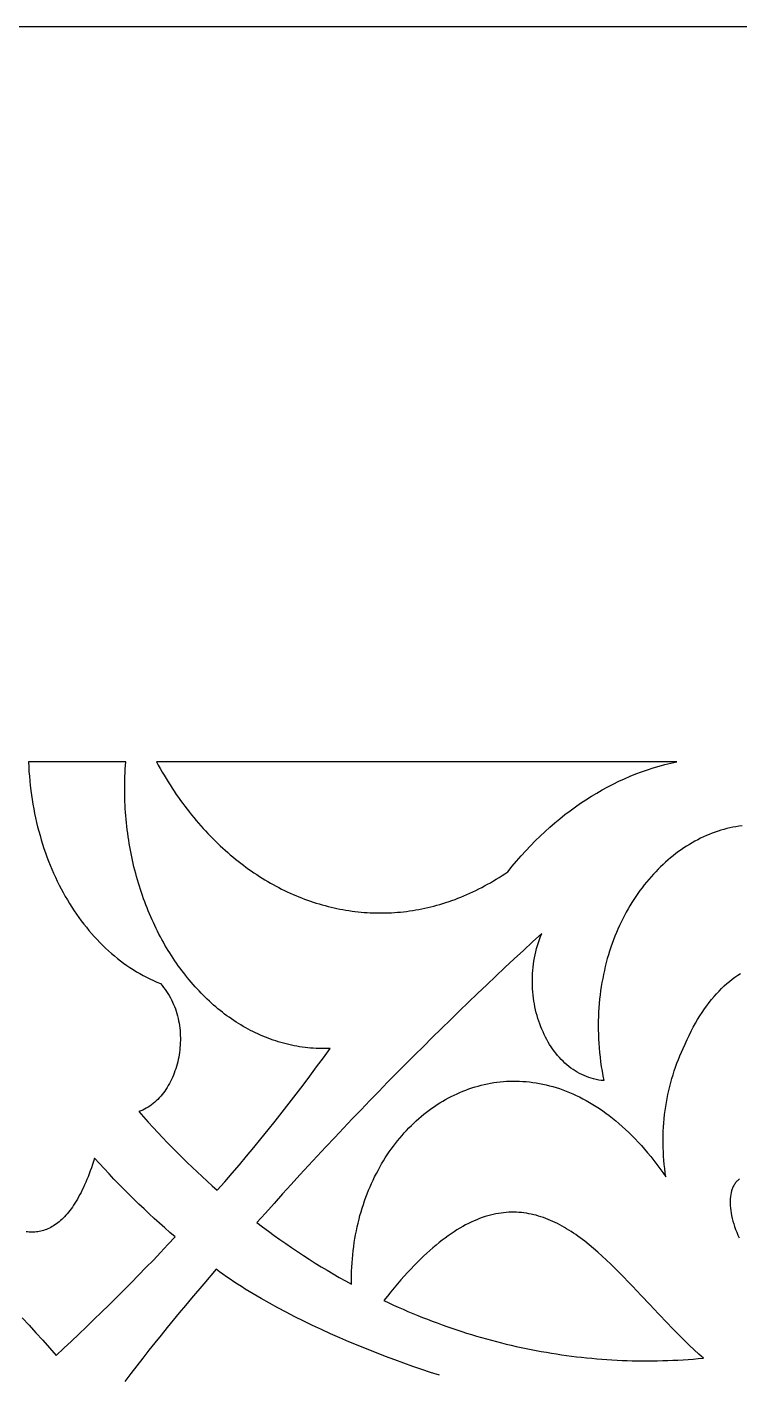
# Model space of a CAD drawing. Extents: x -4950 to -2150, y -1354 to 1346.
# Drawn here: x -3925.2 to -3755.5, y 1024.6 to 1345.6 of the extents above; entities that cross this region are included whole.
import ezdxf

# ---------------------------------------------------------------- set-up
doc = ezdxf.new("R2010")
doc.units = 0
doc.layers.add('LAYER_1', color=18, linetype='CONTINUOUS')

msp = doc.modelspace()

# ---------------------------------------------------------------- linework, layer by layer
at = {"layer": 'LAYER_1'}
for points in [[(-4949.84, -1354.38), (-2149.84, -1354.38), (-2149.84, 1345.62), (-4949.84, 1345.62)], [(-3924.87, 1170.61), (-3924.82, 1169.46), (-3924.76, 1168.32), (-3924.67, 1167.19), (-3924.57, 1166.06), (-3924.46, 1164.94), (-3924.33, 1163.82), (-3924.18, 1162.71), (-3924.01, 1161.61), (-3923.83, 1160.51), (-3923.64, 1159.42), (-3923.42, 1158.33), (-3923.2, 1157.26), (-3922.95, 1156.19), (-3922.69, 1155.13), (-3922.42, 1154.08), (-3922.13, 1153.04), (-3921.83, 1152), (-3921.51, 1150.98), (-3921.18, 1149.96), (-3920.83, 1148.95), (-3920.47, 1147.96), (-3920.09, 1146.97), (-3919.7, 1145.99), (-3919.3, 1145.03), (-3918.88, 1144.07), (-3918.45, 1143.13), (-3918.01, 1142.19), (-3917.55, 1141.27), (-3917.08, 1140.36), (-3916.6, 1139.46), (-3916.1, 1138.58), (-3915.59, 1137.71), (-3915.07, 1136.84), (-3914.53, 1136), (-3913.99, 1135.16), (-3913.43, 1134.34), (-3912.86, 1133.53), (-3912.28, 1132.74), (-3911.68, 1131.96), (-3911.08, 1131.2), (-3910.46, 1130.45), (-3909.83, 1129.71), (-3909.19, 1128.99), (-3908.54, 1128.29), (-3907.88, 1127.6), (-3907.21, 1126.92), (-3906.52, 1126.27), (-3905.83, 1125.63), (-3905.13, 1125), (-3904.41, 1124.4), (-3903.69, 1123.81), (-3902.96, 1123.23), (-3902.21, 1122.68), (-3901.46, 1122.14), (-3900.7, 1121.62), (-3899.93, 1121.12), (-3899.15, 1120.64), (-3898.36, 1120.18), (-3897.56, 1119.74), (-3896.75, 1119.31), (-3895.94, 1118.91), (-3895.11, 1118.52), (-3894.28, 1118.16), (-3893.44, 1117.81), (-3893.05, 1117.36), (-3892.67, 1116.9), (-3892.31, 1116.43), (-3891.97, 1115.94), (-3891.64, 1115.45), (-3891.33, 1114.95), (-3891.05, 1114.43), (-3890.77, 1113.91), (-3890.52, 1113.39), (-3890.28, 1112.85), (-3890.06, 1112.31), (-3889.86, 1111.76), (-3889.67, 1111.21), (-3889.5, 1110.65), (-3889.35, 1110.09), (-3889.21, 1109.52), (-3889.09, 1108.95), (-3888.98, 1108.37), (-3888.89, 1107.8), (-3888.82, 1107.22), (-3888.76, 1106.64), (-3888.72, 1106.05), (-3888.69, 1105.47), (-3888.67, 1104.89), (-3888.68, 1104.31), (-3888.69, 1103.72), (-3888.72, 1103.14), (-3888.77, 1102.57), (-3888.82, 1101.99), (-3888.9, 1101.42), (-3888.98, 1100.85), (-3889.08, 1100.28), (-3889.2, 1099.72), (-3889.32, 1099.16), (-3889.46, 1098.61), (-3889.62, 1098.07), (-3889.78, 1097.53), (-3889.96, 1097), (-3890.15, 1096.48), (-3890.35, 1095.96), (-3890.57, 1095.45), (-3890.8, 1094.96), (-3891.04, 1094.47), (-3891.29, 1093.99), (-3891.55, 1093.52), (-3891.83, 1093.06), (-3892.11, 1092.62), (-3892.41, 1092.19), (-3892.72, 1091.76), (-3893.04, 1091.36), (-3893.37, 1090.96), (-3893.71, 1090.58), (-3894.06, 1090.22), (-3894.42, 1089.87), (-3894.79, 1089.53), (-3895.17, 1089.22), (-3895.56, 1088.91), (-3895.96, 1088.63), (-3896.37, 1088.36), (-3896.79, 1088.11), (-3897.22, 1087.88), (-3897.66, 1087.67), (-3898.1, 1087.48), (-3898.56, 1087.31), (-3897.44, 1086.05), (-3896.32, 1084.8), (-3895.19, 1083.56), (-3894.05, 1082.33), (-3892.91, 1081.12), (-3891.76, 1079.92), (-3890.6, 1078.73), (-3889.43, 1077.55), (-3888.26, 1076.39), (-3887.08, 1075.23), (-3885.89, 1074.09), (-3884.7, 1072.97), (-3883.5, 1071.85), (-3882.3, 1070.75), (-3881.08, 1069.66), (-3879.87, 1068.59), (-3878.11, 1070.6), (-3876.36, 1072.63), (-3874.62, 1074.67), (-3872.9, 1076.72), (-3871.18, 1078.79), (-3869.47, 1080.86), (-3867.77, 1082.95), (-3866.09, 1085.06), (-3864.41, 1087.17), (-3862.75, 1089.3), (-3861.09, 1091.44), (-3859.45, 1093.6), (-3857.82, 1095.77), (-3856.2, 1097.95), (-3854.6, 1100.14), (-3853.01, 1102.35), (-3853.68, 1102.33), (-3854.35, 1102.32), (-3855.01, 1102.32), (-3855.68, 1102.34), (-3856.34, 1102.37), (-3857, 1102.41), (-3857.66, 1102.46), (-3858.31, 1102.52), (-3858.96, 1102.59), (-3859.61, 1102.68), (-3860.26, 1102.77), (-3860.9, 1102.88), (-3861.54, 1103), (-3862.18, 1103.13), (-3862.82, 1103.27), (-3863.45, 1103.43), (-3864.08, 1103.59), (-3864.7, 1103.76), (-3865.33, 1103.95), (-3865.95, 1104.14), (-3866.56, 1104.35), (-3867.18, 1104.57), (-3867.79, 1104.79), (-3868.39, 1105.03), (-3868.99, 1105.28), (-3869.59, 1105.53), (-3870.19, 1105.8), (-3870.78, 1106.08), (-3871.37, 1106.37), (-3871.95, 1106.67), (-3872.54, 1106.97), (-3873.11, 1107.29), (-3873.68, 1107.62), (-3874.25, 1107.95), (-3874.82, 1108.3), (-3875.38, 1108.65), (-3875.94, 1109.02), (-3876.49, 1109.39), (-3877.04, 1109.77), (-3877.58, 1110.16), (-3878.12, 1110.56), (-3878.65, 1110.97), (-3879.18, 1111.39), (-3879.71, 1111.82), (-3880.23, 1112.25), (-3880.75, 1112.7), (-3881.26, 1113.15), (-3881.77, 1113.61), (-3882.27, 1114.08), (-3882.77, 1114.56), (-3883.26, 1115.04), (-3883.74, 1115.54), (-3884.23, 1116.04), (-3884.7, 1116.55), (-3885.18, 1117.07), (-3885.64, 1117.59), (-3886.1, 1118.13), (-3886.56, 1118.67), (-3887.01, 1119.21), (-3887.45, 1119.77), (-3887.89, 1120.33), (-3888.33, 1120.9), (-3888.75, 1121.48), (-3889.18, 1122.06), (-3889.59, 1122.66), (-3890, 1123.25), (-3890.41, 1123.86), (-3890.81, 1124.47), (-3891.2, 1125.09), (-3891.59, 1125.72), (-3891.97, 1126.35), (-3892.34, 1126.99), (-3892.71, 1127.63), (-3893.07, 1128.28), (-3893.43, 1128.94), (-3893.78, 1129.6), (-3894.12, 1130.27), (-3894.46, 1130.95), (-3894.79, 1131.63), (-3895.11, 1132.32), (-3895.43, 1133.01), (-3895.74, 1133.71), (-3896.04, 1134.42), (-3896.33, 1135.13), (-3896.62, 1135.84), (-3896.91, 1136.56), (-3897.18, 1137.29), (-3897.45, 1138.02), (-3897.71, 1138.76), (-3897.96, 1139.5), (-3898.21, 1140.24), (-3898.45, 1140.99), (-3898.68, 1141.75), (-3898.9, 1142.51), (-3899.12, 1143.28), (-3899.33, 1144.05), (-3899.53, 1144.82), (-3899.73, 1145.6), (-3899.91, 1146.38), (-3900.09, 1147.17), (-3900.26, 1147.96), (-3900.42, 1148.76), (-3900.58, 1149.56), (-3900.73, 1150.36), (-3900.86, 1151.17), (-3900.99, 1151.98), (-3901.12, 1152.79), (-3901.23, 1153.61), (-3901.34, 1154.43), (-3901.43, 1155.26), (-3901.52, 1156.09), (-3901.6, 1156.92), (-3901.68, 1157.75), (-3901.74, 1158.59), (-3901.8, 1159.43), (-3901.84, 1160.28), (-3901.88, 1161.12), (-3901.91, 1161.97), (-3901.93, 1162.83), (-3901.94, 1163.68), (-3901.94, 1164.54), (-3901.93, 1165.4), (-3901.92, 1166.26), (-3901.89, 1167.13), (-3901.86, 1167.99), (-3901.82, 1168.86), (-3901.76, 1169.74), (-3901.7, 1170.61)], [(-3894.38, 1170.61), (-3893.93, 1169.79), (-3893.48, 1168.99), (-3893.02, 1168.19), (-3892.55, 1167.41), (-3892.08, 1166.63), (-3891.6, 1165.86), (-3891.12, 1165.1), (-3890.63, 1164.35), (-3890.14, 1163.61), (-3889.64, 1162.87), (-3889.14, 1162.15), (-3888.62, 1161.43), (-3888.11, 1160.72), (-3887.59, 1160.03), (-3887.06, 1159.34), (-3886.53, 1158.66), (-3885.99, 1157.98), (-3885.45, 1157.32), (-3884.91, 1156.67), (-3884.35, 1156.02), (-3883.8, 1155.39), (-3883.24, 1154.76), (-3882.67, 1154.15), (-3882.1, 1153.54), (-3881.53, 1152.94), (-3880.95, 1152.35), (-3880.36, 1151.77), (-3879.78, 1151.2), (-3879.18, 1150.64), (-3878.59, 1150.09), (-3877.99, 1149.54), (-3877.38, 1149.01), (-3876.77, 1148.48), (-3876.16, 1147.97), (-3875.55, 1147.46), (-3874.93, 1146.97), (-3874.3, 1146.48), (-3873.67, 1146), (-3873.04, 1145.53), (-3872.41, 1145.08), (-3871.77, 1144.63), (-3871.13, 1144.19), (-3870.48, 1143.76), (-3869.84, 1143.34), (-3869.18, 1142.93), (-3868.53, 1142.53), (-3867.87, 1142.13), (-3867.21, 1141.75), (-3866.55, 1141.38), (-3865.88, 1141.02), (-3865.21, 1140.67), (-3864.54, 1140.32), (-3863.87, 1139.99), (-3863.19, 1139.67), (-3862.51, 1139.35), (-3861.83, 1139.05), (-3861.14, 1138.75), (-3860.46, 1138.47), (-3859.77, 1138.2), (-3859.08, 1137.93), (-3858.38, 1137.68), (-3857.69, 1137.43), (-3856.99, 1137.2), (-3856.29, 1136.98), (-3855.59, 1136.76), (-3854.89, 1136.56), (-3854.18, 1136.36), (-3853.48, 1136.18), (-3852.77, 1136.01), (-3852.06, 1135.84), (-3851.35, 1135.69), (-3850.64, 1135.54), (-3849.92, 1135.41), (-3849.21, 1135.29), (-3848.49, 1135.18), (-3847.77, 1135.07), (-3847.06, 1134.98), (-3846.34, 1134.9), (-3845.62, 1134.83), (-3844.9, 1134.77), (-3844.18, 1134.72), (-3843.45, 1134.68), (-3842.73, 1134.65), (-3842.01, 1134.63), (-3841.28, 1134.62), (-3840.56, 1134.62), (-3839.83, 1134.63), (-3839.11, 1134.65), (-3838.38, 1134.69), (-3837.66, 1134.73), (-3836.93, 1134.78), (-3836.21, 1134.85), (-3835.48, 1134.92), (-3834.76, 1135.01), (-3834.03, 1135.11), (-3833.31, 1135.21), (-3832.58, 1135.33), (-3831.86, 1135.46), (-3831.14, 1135.6), (-3830.41, 1135.75), (-3829.69, 1135.91), (-3828.97, 1136.08), (-3828.25, 1136.27), (-3827.53, 1136.46), (-3826.81, 1136.67), (-3826.09, 1136.88), (-3825.37, 1137.11), (-3824.65, 1137.35), (-3823.94, 1137.59), (-3823.22, 1137.85), (-3822.51, 1138.12), (-3821.8, 1138.41), (-3821.09, 1138.7), (-3820.38, 1139), (-3819.67, 1139.32), (-3818.97, 1139.64), (-3818.26, 1139.98), (-3817.56, 1140.33), (-3816.86, 1140.69), (-3816.16, 1141.06), (-3815.46, 1141.44), (-3814.77, 1141.83), (-3814.08, 1142.24), (-3813.39, 1142.65), (-3812.7, 1143.08), (-3812.01, 1143.52), (-3811.33, 1143.97), (-3810.65, 1144.43), (-3809.6, 1145.73), (-3808.53, 1146.99), (-3807.45, 1148.23), (-3806.35, 1149.44), (-3805.23, 1150.62), (-3804.1, 1151.77), (-3802.96, 1152.89), (-3801.8, 1153.98), (-3800.62, 1155.04), (-3799.43, 1156.07), (-3798.23, 1157.07), (-3797.01, 1158.04), (-3795.78, 1158.97), (-3794.54, 1159.88), (-3793.28, 1160.76), (-3792.01, 1161.6), (-3790.73, 1162.41), (-3789.44, 1163.19), (-3788.14, 1163.93), (-3786.83, 1164.65), (-3785.51, 1165.33), (-3784.18, 1165.98), (-3782.83, 1166.59), (-3781.48, 1167.18), (-3780.12, 1167.73), (-3778.75, 1168.24), (-3777.38, 1168.72), (-3775.99, 1169.17), (-3774.6, 1169.58), (-3773.2, 1169.96), (-3771.8, 1170.31), (-3770.39, 1170.61)], [(-3764.03, 1028.6), (-3765.13, 1029.58), (-3766.22, 1030.57), (-3767.3, 1031.59), (-3768.37, 1032.63), (-3769.44, 1033.69), (-3770.5, 1034.76), (-3771.56, 1035.84), (-3772.61, 1036.93), (-3774.7, 1039.13), (-3776.77, 1041.35), (-3778.84, 1043.56), (-3780.9, 1045.74), (-3781.92, 1046.81), (-3782.95, 1047.88), (-3783.98, 1048.92), (-3785.02, 1049.95), (-3786.05, 1050.96), (-3787.09, 1051.95), (-3788.13, 1052.91), (-3789.17, 1053.84), (-3790.22, 1054.75), (-3791.27, 1055.62), (-3792.32, 1056.46), (-3792.86, 1056.86), (-3793.39, 1057.26), (-3793.92, 1057.65), (-3794.46, 1058.02), (-3794.99, 1058.39), (-3795.53, 1058.74), (-3796.07, 1059.09), (-3796.62, 1059.42), (-3797.16, 1059.75), (-3797.71, 1060.06), (-3798.26, 1060.36), (-3798.81, 1060.64), (-3799.36, 1060.92), (-3799.92, 1061.18), (-3800.48, 1061.42), (-3801.04, 1061.66), (-3801.6, 1061.88), (-3802.17, 1062.09), (-3802.74, 1062.28), (-3803.31, 1062.45), (-3803.88, 1062.62), (-3804.46, 1062.76), (-3805.04, 1062.9), (-3805.62, 1063.01), (-3806.21, 1063.11), (-3806.8, 1063.2), (-3807.39, 1063.26), (-3807.99, 1063.31), (-3808.58, 1063.35), (-3809.19, 1063.36), (-3809.79, 1063.36), (-3810.4, 1063.34), (-3811.02, 1063.3), (-3811.63, 1063.24), (-3812.26, 1063.17), (-3812.88, 1063.07), (-3813.51, 1062.96), (-3814.14, 1062.82), (-3814.78, 1062.67), (-3815.42, 1062.49), (-3816.07, 1062.3), (-3816.71, 1062.08), (-3817.37, 1061.84), (-3818.03, 1061.58), (-3818.69, 1061.3), (-3819.36, 1060.99), (-3820.03, 1060.67), (-3820.7, 1060.32), (-3821.39, 1059.95), (-3822.07, 1059.55), (-3822.76, 1059.13), (-3823.46, 1058.69), (-3824.16, 1058.22), (-3824.87, 1057.73), (-3825.58, 1057.21), (-3826.29, 1056.67), (-3827.02, 1056.11), (-3827.74, 1055.51), (-3828.48, 1054.9), (-3829.21, 1054.25), (-3829.96, 1053.58), (-3830.71, 1052.88), (-3831.46, 1052.16), (-3832.22, 1051.41), (-3832.99, 1050.63), (-3833.76, 1049.82), (-3834.54, 1048.99), (-3835.32, 1048.12), (-3836.12, 1047.23), (-3836.91, 1046.31), (-3837.72, 1045.36), (-3838.53, 1044.37), (-3839.34, 1043.36), (-3840.16, 1042.32), (-3839.02, 1041.79), (-3837.88, 1041.26), (-3836.73, 1040.75), (-3835.58, 1040.24), (-3834.43, 1039.75), (-3833.27, 1039.26), (-3832.12, 1038.79), (-3830.96, 1038.32), (-3829.8, 1037.87), (-3828.64, 1037.42), (-3827.47, 1036.99), (-3826.31, 1036.56), (-3825.14, 1036.15), (-3823.97, 1035.74), (-3822.8, 1035.35), (-3821.63, 1034.97), (-3820.45, 1034.59), (-3819.27, 1034.23), (-3818.1, 1033.87), (-3816.92, 1033.53), (-3815.74, 1033.2), (-3814.55, 1032.87), (-3813.37, 1032.56), (-3812.18, 1032.26), (-3811, 1031.97), (-3809.81, 1031.68), (-3808.62, 1031.41), (-3807.43, 1031.15), (-3806.24, 1030.9), (-3805.04, 1030.66), (-3803.85, 1030.43), (-3802.65, 1030.21), (-3801.45, 1030), (-3800.26, 1029.8), (-3799.06, 1029.61), (-3797.86, 1029.43), (-3796.66, 1029.26), (-3795.46, 1029.1), (-3794.25, 1028.95), (-3793.05, 1028.81), (-3791.85, 1028.68), (-3790.64, 1028.57), (-3789.44, 1028.46), (-3788.23, 1028.36), (-3787.02, 1028.27), (-3785.82, 1028.2), (-3784.61, 1028.13), (-3783.4, 1028.08), (-3782.19, 1028.03), (-3780.98, 1028), (-3779.77, 1027.97), (-3778.56, 1027.96), (-3777.35, 1027.95), (-3776.14, 1027.96), (-3774.93, 1027.98), (-3773.72, 1028.01), (-3772.51, 1028.04), (-3771.3, 1028.09), (-3770.08, 1028.15), (-3768.87, 1028.22), (-3767.66, 1028.3), (-3766.45, 1028.39), (-3765.24, 1028.49)]]:
    msp.add_lwpolyline(points, close=True, dxfattribs=at)
for points in [[(-3754.81, 1155.37), (-3755.54, 1155.27), (-3756.26, 1155.16), (-3756.98, 1155.03), (-3757.69, 1154.88), (-3758.41, 1154.71), (-3759.12, 1154.53), (-3759.83, 1154.32), (-3760.53, 1154.1), (-3761.24, 1153.86), (-3761.93, 1153.6), (-3762.63, 1153.33), (-3763.32, 1153.04), (-3764.01, 1152.73), (-3764.69, 1152.41), (-3765.37, 1152.06), (-3766.04, 1151.71), (-3766.71, 1151.33), (-3767.37, 1150.94), (-3768.02, 1150.53), (-3768.67, 1150.11), (-3769.32, 1149.67), (-3769.96, 1149.22), (-3770.59, 1148.75), (-3771.21, 1148.26), (-3771.83, 1147.76), (-3772.44, 1147.24), (-3773.05, 1146.71), (-3773.64, 1146.17), (-3774.23, 1145.61), (-3774.81, 1145.03), (-3775.38, 1144.45), (-3775.95, 1143.84), (-3776.5, 1143.23), (-3777.05, 1142.6), (-3777.59, 1141.95), (-3778.11, 1141.3), (-3778.63, 1140.63), (-3779.14, 1139.94), (-3779.64, 1139.24), (-3780.13, 1138.54), (-3780.6, 1137.81), (-3781.07, 1137.08), (-3781.53, 1136.33), (-3781.97, 1135.57), (-3782.41, 1134.8), (-3782.83, 1134.02), (-3783.24, 1133.22), (-3783.64, 1132.42), (-3784.03, 1131.6), (-3784.4, 1130.77), (-3784.76, 1129.93), (-3785.11, 1129.08), (-3785.44, 1128.21), (-3785.77, 1127.34), (-3786.08, 1126.46), (-3786.37, 1125.56), (-3786.65, 1124.66), (-3786.92, 1123.74), (-3787.17, 1122.82), (-3787.41, 1121.89), (-3787.63, 1120.94), (-3787.84, 1119.99), (-3788.03, 1119.03), (-3788.21, 1118.06), (-3788.37, 1117.08), (-3788.52, 1116.09), (-3788.65, 1115.09), (-3788.76, 1114.08), (-3788.86, 1113.07), (-3788.94, 1112.04), (-3789, 1111.01), (-3789.05, 1109.97), (-3789.07, 1108.93), (-3789.08, 1107.87), (-3789.08, 1106.81), (-3789.05, 1105.74), (-3789.01, 1104.67), (-3788.95, 1103.59), (-3788.86, 1102.5), (-3788.76, 1101.4), (-3788.64, 1100.3), (-3788.51, 1099.19), (-3788.35, 1098.07), (-3788.17, 1096.95), (-3787.97, 1095.82), (-3787.75, 1094.69), (-3788.37, 1094.75), (-3788.98, 1094.84), (-3789.58, 1094.95), (-3790.18, 1095.09), (-3790.76, 1095.25), (-3791.34, 1095.44), (-3791.9, 1095.65), (-3792.46, 1095.88), (-3793.01, 1096.13), (-3793.55, 1096.4), (-3794.08, 1096.7), (-3794.59, 1097.01), (-3795.1, 1097.35), (-3795.6, 1097.7), (-3796.09, 1098.08), (-3796.56, 1098.47), (-3797.03, 1098.88), (-3797.48, 1099.31), (-3797.92, 1099.76), (-3798.35, 1100.22), (-3798.77, 1100.7), (-3799.18, 1101.2), (-3799.57, 1101.71), (-3799.95, 1102.23), (-3800.32, 1102.77), (-3800.68, 1103.32), (-3801.02, 1103.89), (-3801.35, 1104.47), (-3801.66, 1105.06), (-3801.96, 1105.67), (-3802.25, 1106.28), (-3802.52, 1106.91), (-3802.78, 1107.54), (-3803.03, 1108.19), (-3803.26, 1108.84), (-3803.47, 1109.51), (-3803.67, 1110.18), (-3803.85, 1110.86), (-3804.02, 1111.55), (-3804.17, 1112.24), (-3804.31, 1112.95), (-3804.43, 1113.65), (-3804.53, 1114.37), (-3804.62, 1115.08), (-3804.69, 1115.81), (-3804.74, 1116.53), (-3804.78, 1117.26), (-3804.79, 1118), (-3804.79, 1118.73), (-3804.78, 1119.47), (-3804.74, 1120.21), (-3804.69, 1120.95), (-3804.61, 1121.7), (-3804.52, 1122.44), (-3804.41, 1123.18), (-3804.28, 1123.92), (-3804.14, 1124.66), (-3803.97, 1125.4), (-3803.78, 1126.13), (-3803.57, 1126.87), (-3803.34, 1127.59), (-3803.09, 1128.32), (-3802.83, 1129.04), (-3802.54, 1129.76), (-3804.74, 1127.74), (-3806.93, 1125.72), (-3809.13, 1123.69), (-3811.31, 1121.65), (-3813.5, 1119.59), (-3815.67, 1117.53), (-3817.84, 1115.47), (-3820.01, 1113.39), (-3822.17, 1111.3), (-3824.33, 1109.2), (-3826.48, 1107.1), (-3828.63, 1104.99), (-3830.77, 1102.86), (-3832.9, 1100.73), (-3835.03, 1098.59), (-3837.16, 1096.44), (-3839.28, 1094.29), (-3841.39, 1092.12), (-3843.5, 1089.95), (-3845.61, 1087.76), (-3847.71, 1085.57), (-3849.8, 1083.37), (-3851.89, 1081.16), (-3853.97, 1078.94), (-3856.05, 1076.71), (-3858.12, 1074.47), (-3860.19, 1072.23), (-3862.25, 1069.98), (-3864.31, 1067.71), (-3866.36, 1065.44), (-3868.4, 1063.16), (-3870.44, 1060.88), (-3869.08, 1059.85), (-3867.71, 1058.83), (-3866.34, 1057.83), (-3864.96, 1056.84), (-3863.57, 1055.87), (-3862.18, 1054.92), (-3860.78, 1053.98), (-3859.37, 1053.06), (-3857.96, 1052.15), (-3856.54, 1051.26), (-3855.11, 1050.38), (-3853.68, 1049.52), (-3852.24, 1048.68), (-3850.8, 1047.85), (-3849.35, 1047.03), (-3847.89, 1046.24), (-3847.9, 1047.26), (-3847.89, 1048.27), (-3847.87, 1049.28), (-3847.82, 1050.28), (-3847.76, 1051.27), (-3847.69, 1052.25), (-3847.6, 1053.23), (-3847.49, 1054.2), (-3847.37, 1055.16), (-3847.23, 1056.12), (-3847.08, 1057.06), (-3846.92, 1058), (-3846.73, 1058.93), (-3846.54, 1059.85), (-3846.33, 1060.77), (-3846.1, 1061.67), (-3845.87, 1062.57), (-3845.61, 1063.45), (-3845.35, 1064.33), (-3845.07, 1065.2), (-3844.77, 1066.06), (-3844.47, 1066.91), (-3844.15, 1067.75), (-3843.82, 1068.58), (-3843.47, 1069.4), (-3843.12, 1070.2), (-3842.75, 1071), (-3842.37, 1071.79), (-3841.97, 1072.57), (-3841.57, 1073.33), (-3841.15, 1074.09), (-3840.72, 1074.84), (-3840.28, 1075.57), (-3839.83, 1076.29), (-3839.37, 1077), (-3838.9, 1077.7), (-3838.42, 1078.39), (-3837.92, 1079.06), (-3837.42, 1079.72), (-3836.91, 1080.37), (-3836.38, 1081.01), (-3835.85, 1081.64), (-3835.31, 1082.25), (-3834.76, 1082.85), (-3834.2, 1083.43), (-3833.63, 1084.01), (-3833.05, 1084.57), (-3832.46, 1085.11), (-3831.87, 1085.65), (-3831.26, 1086.16), (-3830.65, 1086.67), (-3830.03, 1087.16), (-3829.4, 1087.64), (-3828.77, 1088.1), (-3828.12, 1088.55), (-3827.47, 1088.98), (-3826.82, 1089.4), (-3826.15, 1089.8), (-3825.48, 1090.19), (-3824.81, 1090.56), (-3824.12, 1090.92), (-3823.43, 1091.26), (-3822.74, 1091.58), (-3822.04, 1091.89), (-3821.33, 1092.19), (-3820.62, 1092.46), (-3819.9, 1092.72), (-3819.18, 1092.97), (-3818.45, 1093.2), (-3817.71, 1093.41), (-3816.98, 1093.6), (-3816.24, 1093.78), (-3815.49, 1093.94), (-3814.74, 1094.08), (-3813.98, 1094.21), (-3813.23, 1094.31), (-3812.46, 1094.4), (-3811.7, 1094.47), (-3810.93, 1094.53), (-3810.16, 1094.56), (-3809.39, 1094.58), (-3808.61, 1094.57), (-3807.83, 1094.55), (-3807.05, 1094.51), (-3806.26, 1094.45), (-3805.48, 1094.38), (-3804.69, 1094.28), (-3803.9, 1094.16), (-3803.11, 1094.02), (-3802.32, 1093.87), (-3801.53, 1093.69), (-3800.73, 1093.49), (-3799.94, 1093.28), (-3799.14, 1093.04), (-3798.34, 1092.78), (-3797.55, 1092.5), (-3796.75, 1092.2), (-3795.95, 1091.88), (-3795.16, 1091.54), (-3794.36, 1091.18), (-3793.57, 1090.8), (-3792.77, 1090.39), (-3791.98, 1089.96), (-3791.19, 1089.51), (-3790.4, 1089.04), (-3789.61, 1088.55), (-3788.82, 1088.03), (-3788.03, 1087.49), (-3787.25, 1086.93), (-3786.47, 1086.35), (-3785.69, 1085.74), (-3784.91, 1085.11), (-3784.14, 1084.46), (-3783.37, 1083.78), (-3782.6, 1083.08), (-3781.83, 1082.35), (-3781.07, 1081.61), (-3780.31, 1080.83), (-3779.56, 1080.04), (-3778.81, 1079.22), (-3778.06, 1078.37), (-3777.32, 1077.5), (-3776.58, 1076.61), (-3775.85, 1075.69), (-3775.12, 1074.75), (-3774.4, 1073.78), (-3773.68, 1072.78), (-3772.97, 1071.76), (-3773.11, 1072.75), (-3773.24, 1073.74), (-3773.35, 1074.73), (-3773.44, 1075.72), (-3773.51, 1076.71), (-3773.57, 1077.7), (-3773.61, 1078.7), (-3773.63, 1079.69), (-3773.63, 1080.68), (-3773.61, 1081.67), (-3773.58, 1082.66), (-3773.52, 1083.65), (-3773.45, 1084.63), (-3773.37, 1085.61), (-3773.26, 1086.59), (-3773.14, 1087.56), (-3773, 1088.54), (-3772.84, 1089.5), (-3772.67, 1090.46), (-3772.47, 1091.42), (-3772.27, 1092.37), (-3772.04, 1093.31), (-3771.8, 1094.25), (-3771.53, 1095.18), (-3771.26, 1096.11), (-3770.96, 1097.02), (-3770.65, 1097.93), (-3770.32, 1098.83), (-3769.98, 1099.72), (-3769.61, 1100.6), (-3769.24, 1101.47), (-3768.84, 1102.33), (-3768.39, 1103.41), (-3767.92, 1104.46), (-3767.44, 1105.47), (-3766.96, 1106.46), (-3766.46, 1107.42), (-3765.94, 1108.34), (-3765.42, 1109.24), (-3764.89, 1110.11), (-3764.35, 1110.95), (-3763.79, 1111.76), (-3763.23, 1112.54), (-3762.66, 1113.29), (-3762.08, 1114.02), (-3761.49, 1114.71), (-3760.89, 1115.38), (-3760.29, 1116.03), (-3759.67, 1116.64), (-3759.05, 1117.23), (-3758.43, 1117.79), (-3757.79, 1118.32), (-3757.15, 1118.83), (-3756.5, 1119.31), (-3755.85, 1119.77), (-3755.19, 1120.2)], [(-3926.39, 1038.18), (-3924.73, 1036.42), (-3923.09, 1034.65), (-3921.47, 1032.86), (-3919.86, 1031.07), (-3918.28, 1029.27), (-3916.47, 1030.95), (-3914.66, 1032.64), (-3912.86, 1034.34), (-3911.07, 1036.06), (-3909.27, 1037.78), (-3907.49, 1039.52), (-3905.7, 1041.26), (-3903.93, 1043.02), (-3902.15, 1044.79), (-3900.39, 1046.57), (-3898.62, 1048.36), (-3896.87, 1050.16), (-3895.12, 1051.97), (-3893.38, 1053.79), (-3891.64, 1055.63), (-3889.91, 1057.47), (-3891.17, 1058.55), (-3892.41, 1059.64), (-3893.65, 1060.74), (-3894.89, 1061.86), (-3896.12, 1062.99), (-3897.34, 1064.13), (-3898.55, 1065.28), (-3899.75, 1066.45), (-3900.95, 1067.63), (-3902.14, 1068.83), (-3903.32, 1070.03), (-3904.5, 1071.25), (-3905.67, 1072.49), (-3906.83, 1073.73), (-3907.98, 1074.99), (-3909.12, 1076.26), (-3909.38, 1075.47), (-3909.63, 1074.7), (-3909.89, 1073.95), (-3910.15, 1073.22), (-3910.41, 1072.51), (-3910.68, 1071.82), (-3910.95, 1071.15), (-3911.23, 1070.5), (-3911.5, 1069.87), (-3911.78, 1069.26), (-3912.07, 1068.67), (-3912.35, 1068.09), (-3912.64, 1067.54), (-3912.93, 1067), (-3913.22, 1066.49), (-3913.52, 1065.99), (-3913.82, 1065.5), (-3914.12, 1065.04), (-3914.42, 1064.59), (-3914.73, 1064.17), (-3915.04, 1063.76), (-3915.35, 1063.36), (-3915.66, 1062.99), (-3915.97, 1062.63), (-3916.29, 1062.28), (-3916.61, 1061.96), (-3916.93, 1061.65), (-3917.25, 1061.35), (-3917.58, 1061.07), (-3917.9, 1060.81), (-3918.23, 1060.56), (-3918.56, 1060.33), (-3918.89, 1060.12), (-3919.23, 1059.92), (-3919.56, 1059.73), (-3919.9, 1059.56), (-3920.24, 1059.41), (-3920.58, 1059.26), (-3920.92, 1059.14), (-3921.26, 1059.02), (-3921.6, 1058.93), (-3921.95, 1058.84), (-3922.29, 1058.77), (-3922.64, 1058.71), (-3922.99, 1058.67), (-3923.33, 1058.64), (-3923.68, 1058.62), (-3924.03, 1058.61), (-3924.39, 1058.62), (-3924.74, 1058.64), (-3925.09, 1058.67), (-3925.44, 1058.71)], [(-3755.45, 1071.27), (-3755.61, 1071.14), (-3755.77, 1071.01), (-3755.92, 1070.87), (-3756.06, 1070.72), (-3756.2, 1070.57), (-3756.33, 1070.41), (-3756.45, 1070.24), (-3756.57, 1070.07), (-3756.68, 1069.89), (-3756.79, 1069.71), (-3756.89, 1069.52), (-3756.99, 1069.32), (-3757.07, 1069.12), (-3757.16, 1068.91), (-3757.23, 1068.7), (-3757.3, 1068.48), (-3757.42, 1068.03), (-3757.52, 1067.56), (-3757.59, 1067.07), (-3757.64, 1066.56), (-3757.67, 1066.03), (-3757.67, 1065.49), (-3757.64, 1064.93), (-3757.59, 1064.35), (-3757.52, 1063.76), (-3757.43, 1063.15), (-3757.3, 1062.54), (-3757.16, 1061.9), (-3756.99, 1061.26), (-3756.8, 1060.61), (-3756.58, 1059.95), (-3756.34, 1059.28), (-3756.08, 1058.6), (-3755.79, 1057.91), (-3755.48, 1057.22)], [(-3826.95, 1024.52), (-3829.04, 1025.2), (-3831.15, 1025.9), (-3833.28, 1026.64), (-3835.43, 1027.4), (-3837.6, 1028.19), (-3839.77, 1029.01), (-3841.96, 1029.85), (-3844.15, 1030.72), (-3846.34, 1031.61), (-3848.52, 1032.52), (-3850.7, 1033.46), (-3852.87, 1034.42), (-3855.02, 1035.4), (-3857.16, 1036.41), (-3859.28, 1037.43), (-3861.37, 1038.47), (-3863.44, 1039.53), (-3865.47, 1040.6), (-3867.47, 1041.7), (-3869.43, 1042.81), (-3870.39, 1043.37), (-3871.34, 1043.93), (-3872.28, 1044.5), (-3873.21, 1045.07), (-3874.13, 1045.65), (-3875.04, 1046.22), (-3875.93, 1046.81), (-3876.8, 1047.39), (-3877.67, 1047.98), (-3878.52, 1048.57), (-3879.35, 1049.16), (-3880.17, 1049.76), (-3883.11, 1046.34), (-3886.03, 1042.89), (-3887.49, 1041.15), (-3888.94, 1039.4), (-3890.39, 1037.64), (-3891.84, 1035.87), (-3893.28, 1034.09), (-3894.73, 1032.29), (-3896.16, 1030.47), (-3897.6, 1028.64), (-3899.03, 1026.79), (-3900.46, 1024.92), (-3901.89, 1023.03)]]:
    msp.add_lwpolyline(points, dxfattribs=at)

doc.saveas('drawing.dxf')
